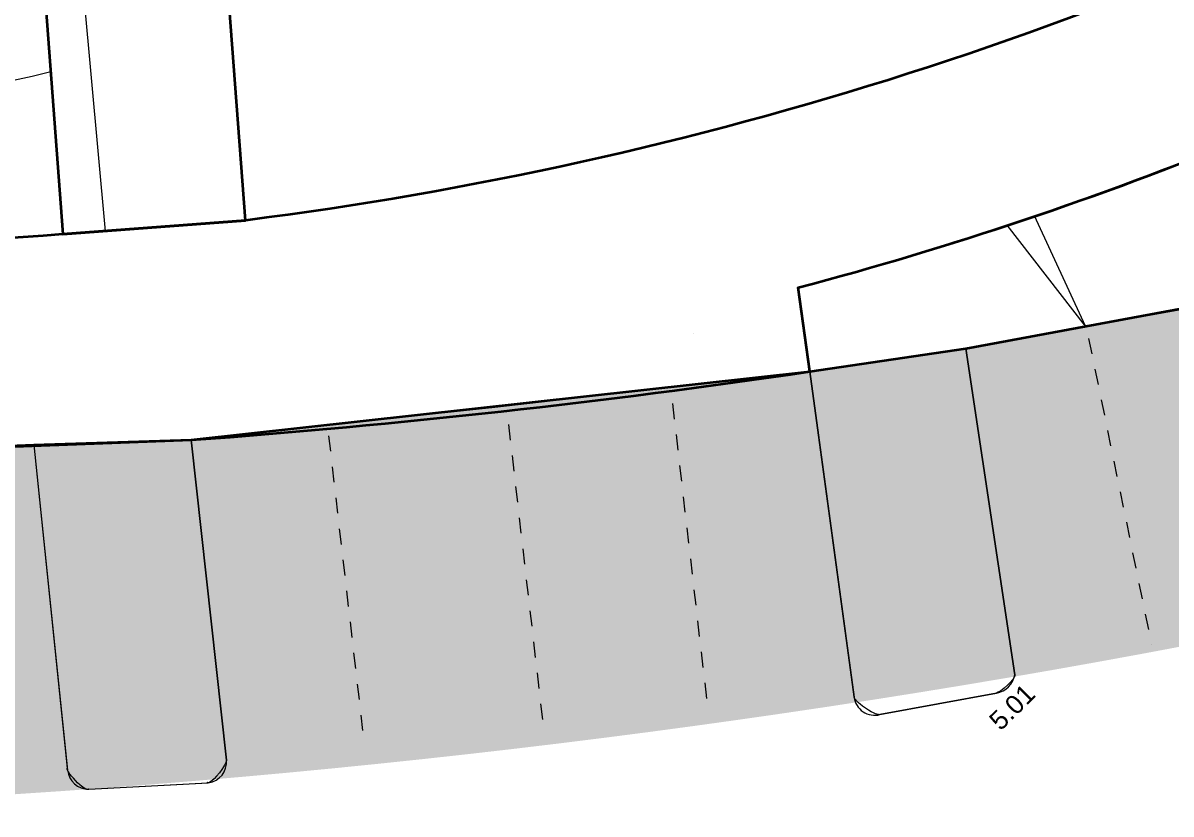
# Model space of a CAD drawing. Header units: millimetres. Extents: x -89663 to 74273, y -103666 to 18539.
# Drawn here: x -18218 to 152, y -85438 to -72781 of the extents above; entities that cross this region are included whole.
import ezdxf

# ---------------------------------------------------------------- set-up
doc = ezdxf.new("R2010")
doc.units = ezdxf.units.MM
doc.header["$MEASUREMENT"] = 0
doc.linetypes.add('2-0_5', pattern=[500, 250, -250])
doc.linetypes.add('Long Dashed', pattern=[1058.333302, 634.99999, -423.333311])
for name, color, linetype in [('A-20-M_Hard_Landscape', 7, 'Continuous'), ('New_A-20-M_Hard_Landscape', 7, 'Continuous'), ('New_A-40-M_Soft_Landscaping_P2', 7, 'Continuous')]:
    doc.layers.add(name, color=color, linetype=linetype)
for name, color, linetype, lineweight in [('A-20-M_Hard_Landscape-Phase 2_Pen_No__141', 255, 'Continuous', 0), ('A-20-M_Hard_Landscape_Pen_No__1', 7, 'Continuous', 13), ('G-10-P_Topo_Road_Pen_No__193', 7, 'Continuous', 18), ('G-10-P_Topo_Tree_Planting_Pen_No__192', 7, 'Continuous', 13), ('New_A-40-M_Soft_Landscaping_P2_Pen_No__150', 7, 'Continuous', 0), ('New_A-95-P_Drawing_Pen_No__1', 7, 'Continuous', 13)]:
    doc.layers.add(name, color=color, linetype=linetype, lineweight=lineweight)
doc.layers.add('New_A-20-M_Hard_Landscape-Phase 2_Pen_No__148', color=7, linetype='Continuous', lineweight=0, true_color=0x444444)
doc.layers.add('New_A-20-M_Hard_Landscape_Pen_No__53', color=7, linetype='Continuous', lineweight=35, true_color=0x444444)
doc.styles.add('GENERATED_STYLE_3', font='')
doc.styles.get('GENERATED_STYLE_3').set_extended_font_data('Arial')

# ---------------------------------------------------------------- blocks, each defined once
blk = doc.blocks.new('Mesh_1_1', base_point=(-63082, -84193))
at = {"layer": 'New_A-20-M_Hard_Landscape_Pen_No__53', "linetype": 'Continuous', "flags": 128}
blk.add_lwpolyline([(-50733, -76386), (-45824, -78214), (-47341, -83210), (-42635, -84612), (-39555, -84903), (-39305, -84920), (-38947, -84916), (-38862, -84907), (-38723, -84893), (-38496, -84609), (-37862, -79363), (-28034, -79739), (-25567, -79832), (-18043, -79529), (-15525, -79453), (-5629, -78359), (-3132, -77990), (6436, -76213), (6743, -76155), (10428, -73074), (12282, -68821)], dxfattribs=at)
blk = doc.blocks.new('Mesh_5_1', base_point=(-56629, -71821))
at = {"layer": 'New_A-20-M_Hard_Landscape_Pen_No__53', "linetype": 'Continuous', "flags": 128}
blk.add_lwpolyline([(-50733, -76386), (-45824, -78214), (-37862, -79363), (-25567, -79832), (-15525, -79453, 0.018331), (-5629, -78359), (-5812, -77015, 0.064555), (8111, -71322), (8167, -71195), (9811, -67453), (11682, -63197), (9115, -62078), (8603, -63254), (5946, -69348, -0.091986), (-14657, -75940), (-17579, -76161, -0.138824), (-37195, -72336, -0.171752), (-44779, -64647), (-44956, -64631), (-45034, -63133), (-45111, -61635), (-45188, -60137), (-45266, -58639), (-51572, -58964)], format="xyb", dxfattribs=at)
blk = doc.blocks.new('Mesh_6_1', base_point=(-2004, -57229))
at = {"layer": 'New_A-20-M_Hard_Landscape_Pen_No__53', "linetype": 'Continuous', "flags": 128}
blk.add_lwpolyline([(-2004, -57229, -0.183374), (-18002, -70543), (-17579, -76161), (-17223, -76134), (-14657, -75940), (-15008, -71280, 0.205807), (-603, -57840)], format="xyb", close=True, dxfattribs=at)
blk = doc.blocks.new('Mesh_12_1', base_point=(-15252, -84938))
at = {"layer": 'New_A-40-M_Soft_Landscaping_P2_Pen_No__150', "linetype": 'Continuous', "flags": 128}
blk.add_lwpolyline([(-15252, -84938, 0.411071), (-14962, -84575), (-15525, -79453), (-18043, -79529), (-17504, -84736), (-17504, -84736, 0.386178), (-17163, -85039)], format="xyb", close=True, dxfattribs=at)
blk = doc.blocks.new('Mesh_26_1', base_point=(-15008, -71280))
at = {"layer": 'New_A-40-M_Soft_Landscaping_P2_Pen_No__150', "linetype": 'Continuous', "flags": 128}
blk.add_lwpolyline([(-15008, -71280), (-14657, -75940, 0.09191), (5946, -69348), (9078, -62164), (-603, -57840, -0.205807)], format="xyb", close=True, dxfattribs=at)
blk = doc.blocks.new('Mesh_29_1', base_point=(-15252, -84938))
at = {"layer": 'New_A-40-M_Soft_Landscaping_P2_Pen_No__150', "linetype": 'Continuous', "flags": 128}
blk.add_lwpolyline([(-15252, -84938, 0.411071), (-14962, -84575), (-15525, -79453), (-18043, -79529), (-17504, -84736), (-17504, -84736, 0.386178), (-17163, -85039)], format="xyb", close=True, dxfattribs=at)
blk = doc.blocks.new('Mesh_33_1', base_point=(-40933, -67038))
at = {"layer": 'New_A-40-M_Soft_Landscaping_P2_Pen_No__150', "linetype": 'Continuous', "flags": 128}
blk.add_lwpolyline([(-40933, -67038, 0.320491), (-40901, -69853, 0.075053), (-37195, -72336, 0.135492), (-17581, -76160), (-17996, -70643, -0.183873), (-38080, -69688, -0.169448), (-40870, -67159, -0.091733)], format="xyb", close=True, dxfattribs=at)
blk = doc.blocks.new('Mesh_34_1', base_point=(-38055, -69699))
at = {"layer": 'New_A-40-M_Soft_Landscaping_P2_Pen_No__150', "linetype": 'Continuous', "flags": 128}
blk.add_lwpolyline([(-38055, -69699, -0.169694), (-40870, -67159, 0.334983), (-40169, -69895, 0.065126), (-36684, -71851, 0.165018), (-17774, -73560), (-17996, -70643, -0.183626)], format="xyb", close=True, dxfattribs=at)
blk = doc.blocks.new('Mesh_35_1', base_point=(-3132, -77990))
at = {"layer": 'New_A-40-M_Soft_Landscaping_P2_Pen_No__150', "linetype": 'Continuous', "flags": 128}
blk.add_lwpolyline([(-3132, -77990), (-5629, -78359), (-4919, -83570, 0.447657), (-4506, -83848), (-2640, -83502, 0.320859), (-2348, -83211)], format="xyb", close=True, dxfattribs=at)
blk = doc.blocks.new('Mesh_36_1', base_point=(8097, -71353))
at = {"layer": 'New_A-40-M_Soft_Landscaping_P2_Pen_No__150', "linetype": 'Continuous', "flags": 128}
blk.add_lwpolyline([(8097, -71353, -0.062192), (-5812, -77015), (-5629, -78359), (-3132, -77990), (6743, -76155), (10428, -73074), (12426, -68491), (17010, -70489, 0.282919), (13669, -64119), (11695, -63177)], format="xyb", close=True, dxfattribs=at)
blk = doc.blocks.new('Mesh_39_1', base_point=(-3132, -77990))
at = {"layer": 'New_A-40-M_Soft_Landscaping_P2_Pen_No__150', "linetype": 'Continuous', "flags": 128}
blk.add_lwpolyline([(-3132, -77990), (-5629, -78359), (-4919, -83570, 0.447657), (-4506, -83848), (-2640, -83502, 0.320859), (-2348, -83211)], format="xyb", close=True, dxfattribs=at)
blk = doc.blocks.new('Line_9_1', base_point=(-17420, -70447))
at = {"layer": 'A-20-M_Hard_Landscape_Pen_No__1', "linetype": 'Continuous'}
for q in [(-17646, -70719), (-16902, -76110), (-17148, -70673)]:
    blk.add_line((-17420, -70447), q, dxfattribs=at)

msp = doc.modelspace()

# ---------------------------------------------------------------- hatches: boundary and pattern name
at = {"layer": 'A-20-M_Hard_Landscape-Phase 2_Pen_No__141', "linetype": 'Continuous'}
msp.add_hatch(color=256, dxfattribs=at).paths.add_polyline_path([(-37862.3, -79363), (-28034.2, -79739.2), (-25566.8, -79831.6), (-18043.5, -79529.2), (-15524.7, -79453.1), (-5629, -78358.9), (-3132.3, -77989.8), (6742.7, -76154.6), (9941.3, -79997.6), (7513.2, -81210.4, -0.0762528), (-38671.6, -85077.9)])

# ---------------------------------------------------------------- linework, layer by layer
at = {"layer": 'A-20-M_Hard_Landscape_Pen_No__1', "linetype": 'Continuous'}
for q in [(-2032.3, -75866.9), (-2471, -76014.1)]:
    msp.add_line((-1214, -77633.3), q, dxfattribs=at)
at = {"layer": 'G-10-P_Topo_Road_Pen_No__193', "linetype": 'Continuous'}
for p, q in [((-3132.3, -77989.8), (-3132.3, -77989.8)), ((-18043.5, -79529.2), (-17509.2, -84705.9)), ((-2347.6, -83210.7), (-2347.5, -83210.7)), ((-2347.4, -83212.3), (-2347.3, -83212.3)), ((-2347.3, -83214), (-2347.2, -83214)), ((-2457.3, -83369.5), (-2457.2, -83369.5)), ((-2416.3, -83327.5), (-2416.3, -83327.5)), ((-2391, -83298), (-2391, -83298)), ((-2376, -83278.3), (-2376, -83278.3)), ((-2367, -83264.8), (-2366.9, -83264.8)), ((-2360.8, -83254.6), (-2360.7, -83254.6)), ((-2356.9, -83247.3), (-2356.8, -83247.3)), ((-2354.1, -83241.4), (-2354, -83241.4)), ((-2352.1, -83236.8), (-2352.1, -83236.8)), ((-2350.5, -83232.4), (-2350.5, -83232.4)), ((-2349.5, -83229.3), (-2349.5, -83229.3)), ((-2348.7, -83226.2), (-2348.7, -83226.2)), ((-2348.1, -83223.2), (-2348, -83223.2)), ((-2347.7, -83221.3), (-2347.7, -83221.3)), ((-2347.5, -83219.4), (-2347.4, -83219.4)), ((-2347.3, -83215.8), (-2347.2, -83215.8)), ((-2347.3, -83217.5), (-2347.3, -83217.5)), ((-4920.2, -83563), (-4920.2, -83563)), ((-4919.7, -83566), (-4919.7, -83566)), ((-4919.2, -83568.1), (-4919.2, -83568.1)), ((-4918.6, -83570.2), (-4918.6, -83570.2)), ((-4917.9, -83572.3), (-4917.9, -83572.3)), ((-4916.6, -83575.6), (-4916.6, -83575.6)), ((-4915.1, -83579), (-4915.1, -83579)), ((-4913.4, -83582.5), (-4913.4, -83582.5)), ((-2642.9, -83502.9), (-2642.8, -83502.9)), ((-2640.4, -83502.3), (-2640.3, -83502.3)), ((-2612.5, -83490.7), (-2612.4, -83490.7)), ((-2573.6, -83466.5), (-2573.5, -83466.5)), ((-2516.2, -83422.4), (-2516.2, -83422.4)), ((-4910.8, -83587.3), (-4910.7, -83587.3)), ((-4907.7, -83592.2), (-4907.7, -83592.2)), ((-4903.4, -83598.6), (-4903.3, -83598.6)), ((-4898.5, -83605.2), (-4898.4, -83605.2)), ((-4891.9, -83613.3), (-4891.9, -83613.3)), ((-4882.1, -83624.6), (-4882, -83624.6)), ((-4868, -83639.2), (-4868, -83639.2)), ((-4849, -83657.2), (-4849, -83657.2)), ((-4822.4, -83680.3), (-4822.4, -83680.3)), ((-4785.2, -83709.8), (-4785.1, -83709.8)), ((-4738.8, -83743.2), (-4738.7, -83743.2)), ((-4688.6, -83775.6), (-4688.5, -83775.6)), ((-4643.4, -83801.7), (-4643.3, -83801.7)), ((-4606.5, -83820.5), (-4606.4, -83820.5)), ((-4577.9, -83833), (-4577.9, -83833)), ((-4557, -83840.6), (-4557, -83840.6)), ((-4541.2, -83845.2), (-4541.1, -83845.2)), ((-4528.3, -83847.8), (-4528.2, -83847.8)), ((-4518.1, -83848.8), (-4518, -83848.8)), ((-4506.1, -83848.1), (-4506.1, -83848.1)), ((-15007.8, -84683.2), (-15007.8, -84683.2)), ((-14990.5, -84653.8), (-14990.4, -84653.8)), ((-14980, -84633.8), (-14979.9, -84633.8)), ((-14973.7, -84620.3), (-14973.7, -84620.3)), ((-14969.9, -84610.8), (-14969.8, -84610.8)), ((-14967.2, -84603.4), (-14967.2, -84603.4)), ((-14965.5, -84597.8), (-14965.4, -84597.8)), ((-14964.1, -84592.6), (-14964.1, -84592.6)), ((-14963.3, -84588.9), (-14963.3, -84588.9)), ((-14962.8, -84585.3), (-14962.7, -84585.3)), ((-14962.5, -84575), (-14962.4, -84575)), ((-14962.5, -84583.1), (-14962.4, -84583.1)), ((-14962.3, -84576.9), (-14962.3, -84576.9)), ((-14962.3, -84578.9), (-14962.2, -84578.9)), ((-14962.3, -84580.9), (-14962.3, -84580.9)), ((-17510.3, -84712.1), (-17510.3, -84712.1)), ((-17510.3, -84713.9), (-17510.2, -84713.9)), ((-17510.2, -84710.4), (-17510.2, -84710.4)), ((-17510.2, -84715.8), (-17510.1, -84715.8)), ((-17510.1, -84709.6), (-17510.1, -84709.6)), ((-17510, -84708.8), (-17509.9, -84708.8)), ((-17509.9, -84717.7), (-17509.9, -84717.7)), ((-17509.8, -84708.1), (-17509.8, -84708.1)), ((-17509.6, -84707.3), (-17509.6, -84707.3)), ((-17509.6, -84719.8), (-17509.5, -84719.8)), ((-17509.2, -84705.9), (-17509.1, -84705.9)), ((-17509.1, -84721.9), (-17509.1, -84721.9)), ((-17508.5, -84724.1), (-17508.5, -84724.1)), ((-17507.5, -84727.6), (-17507.4, -84727.6)), ((-17506.2, -84731.3), (-17506.1, -84731.3)), ((-17504.1, -84736.4), (-17504.1, -84736.4)), ((-17501.7, -84741.9), (-17501.6, -84741.9)), ((-17498.1, -84749.1), (-17498, -84749.1)), ((-17493, -84758.3), (-17492.9, -84758.3)), ((-17486.1, -84769.6), (-17486, -84769.6)), ((-17475.8, -84785.2), (-17475.8, -84785.2)), ((-17461.3, -84805.3), (-17461.3, -84805.3)), ((-17440.2, -84832.4), (-17440.2, -84832.4)), ((-17411.3, -84866.4), (-17411.3, -84866.4)), ((-15121.1, -84834.1), (-15121.1, -84834.1)), ((-15075.2, -84778.7), (-15075.1, -84778.7)), ((-15035.5, -84725.1), (-15035.4, -84725.1)), ((-17378, -84902.6), (-17378, -84902.6)), ((-17343.1, -84937.5), (-17343, -84937.5)), ((-17309.7, -84968.2), (-17309.6, -84968.2)), ((-17282.7, -84990.9), (-17282.7, -84990.9)), ((-17260.4, -85007.9), (-17260.4, -85007.9)), ((-17242.7, -85020), (-17242.7, -85020)), ((-17229.3, -85028.3), (-17229.2, -85028.3)), ((-17209.2, -85038.5), (-17209.1, -85038.5)), ((-17202, -85041.3), (-17202, -85041.3)), ((-17195.3, -85043.4), (-17195.3, -85043.4)), ((-17189, -85044.8), (-17189, -85044.8)), ((-17183.2, -85045.5), (-17183.1, -85045.5)), ((-17173.9, -85044.7), (-17173.8, -85044.7)), ((-17168.6, -85042.8), (-17168.6, -85042.8)), ((-17166.3, -85041.3), (-17166.2, -85041.3)), ((-17164.8, -85040.2), (-17164.8, -85040.2)), ((-17163.5, -85038.9), (-15257.8, -84937.1)), ((-17163.5, -85038.9), (-17163.4, -85038.9)), ((-15266.5, -84929.1), (-15266.5, -84929.1)), ((-15265.6, -84930.6), (-15265.6, -84930.6)), ((-15265.2, -84931.3), (-15265.1, -84931.3)), ((-15264.7, -84932), (-15264.6, -84932)), ((-15264.1, -84932.7), (-15264.1, -84932.7)), ((-15263.6, -84933.3), (-15263.6, -84933.3)), ((-15263.1, -84933.8), (-15263, -84933.8)), ((-15262.5, -84934.4), (-15262.4, -84934.4)), ((-15261.9, -84934.9), (-15261.8, -84934.9)), ((-15261.2, -84935.3), (-15261.2, -84935.3)), ((-15260.6, -84935.8), (-15260.6, -84935.8)), ((-15259.3, -84936.5), (-15259.2, -84936.5)), ((-15257.8, -84937.1), (-15257.8, -84937.1)), ((-15256.3, -84937.6), (-15256.3, -84937.6)), ((-15254.8, -84937.9), (-15254.7, -84937.9)), ((-15252.3, -84938.1), (-15252.2, -84938.1)), ((-15244.8, -84937.4), (-15244.7, -84937.4)), ((-15239.6, -84935.9), (-15239.5, -84935.9)), ((-15225.5, -84929.3), (-15225.5, -84929.3)), ((-15209.6, -84918.9), (-15209.5, -84918.9)), ((-15189, -84902.5), (-15188.9, -84902.5)), ((-15160.2, -84875.6), (-15160.1, -84875.6))]:
    msp.add_line(p, q, dxfattribs=at)
at = {"layer": 'G-10-P_Topo_Road_Pen_No__193', "linetype": 'Continuous', "flags": 128}
for points in [[(1111.1, -77225), (-3132.3, -77989.8), (-2347.6, -83210.7), (-2347.4, -83212.3), (-2347.3, -83214), (-2347.3, -83215.8), (-2347.3, -83217.5), (-2347.5, -83219.4), (-2347.7, -83221.3), (-2348.1, -83223.2), (-2348.7, -83226.2), (-2349.5, -83229.3), (-2350.5, -83232.4), (-2352.1, -83236.8), (-2354.1, -83241.4), (-2356.9, -83247.3), (-2360.8, -83254.6), (-2367, -83264.8), (-2376, -83278.3), (-2391, -83298), (-2416.3, -83327.5), (-2457.3, -83369.5), (-2516.2, -83422.4), (-2573.6, -83466.5), (-2612.5, -83490.7), (-2640.4, -83502.3), (-2642.9, -83502.9), (-4506.1, -83848.1), (-4518.1, -83848.8), (-4528.3, -83847.8), (-4541.2, -83845.2), (-4557, -83840.6), (-4577.9, -83833), (-4606.5, -83820.5), (-4643.4, -83801.7), (-4688.6, -83775.6), (-4738.8, -83743.2), (-4785.2, -83709.8), (-4822.4, -83680.3), (-4849, -83657.2), (-4868, -83639.2), (-4882.1, -83624.6), (-4891.9, -83613.3), (-4898.5, -83605.2), (-4903.4, -83598.6), (-4907.7, -83592.2), (-4910.8, -83587.3), (-4913.4, -83582.5), (-4915.1, -83579), (-4916.6, -83575.6), (-4917.9, -83572.3), (-4918.6, -83570.2), (-4919.2, -83568.1), (-4919.7, -83566), (-4920.2, -83563), (-5629, -78358.9), (-10667.5, -78931.8), (-15524.7, -79453.1), (-14962.5, -84575), (-14962.3, -84576.9), (-14962.3, -84578.9), (-14962.3, -84580.9), (-14962.5, -84583.1), (-14962.8, -84585.3), (-14963.3, -84588.9), (-14964.1, -84592.6), (-14965.5, -84597.8), (-14967.2, -84603.4), (-14969.9, -84610.8), (-14973.7, -84620.3), (-14980, -84633.8), (-14990.5, -84653.8), (-15007.8, -84683.2), (-15035.5, -84725.1), (-15075.2, -84778.7), (-15121.1, -84834.1), (-15160.2, -84875.6), (-15189, -84902.5), (-15209.6, -84918.9), (-15225.5, -84929.3), (-15239.6, -84935.9), (-15244.8, -84937.4), (-15252.3, -84938.1), (-15254.8, -84937.9), (-15256.3, -84937.6), (-15257.8, -84937.1), (-15259.3, -84936.5), (-15260.6, -84935.8), (-15261.2, -84935.3), (-15261.9, -84934.9), (-15262.5, -84934.4), (-15263.1, -84933.8), (-15263.6, -84933.3), (-15264.1, -84932.7), (-15264.7, -84932), (-15265.2, -84931.3), (-15265.6, -84930.6), (-15266.5, -84929.1)], [(-18043.5, -79529.2), (-22308.8, -79704.8)], [(-17163.5, -85038.9), (-17164.8, -85040.2), (-17166.3, -85041.3), (-17168.6, -85042.8), (-17173.9, -85044.7), (-17183.2, -85045.5), (-17189, -85044.8), (-17195.3, -85043.4), (-17202, -85041.3), (-17209.2, -85038.5), (-17218.2, -85034.3), (-17229.3, -85028.3), (-17242.7, -85020), (-17260.4, -85007.9), (-17282.7, -84990.9), (-17309.7, -84968.2), (-17343.1, -84937.5), (-17378, -84902.6), (-17411.3, -84866.4), (-17440.2, -84832.4), (-17461.3, -84805.3), (-17475.8, -84785.2), (-17486.1, -84769.6), (-17493, -84758.3), (-17498.1, -84749.1), (-17501.7, -84741.9), (-17504.1, -84736.4), (-17506.2, -84731.3), (-17507.5, -84727.6), (-17508.5, -84724.1), (-17509.1, -84721.9), (-17509.6, -84719.8), (-17509.9, -84717.7), (-17510.2, -84715.8), (-17510.3, -84713.9), (-17510.3, -84712.1), (-17510.2, -84710.4), (-17510.1, -84709.6), (-17510, -84708.8), (-17509.8, -84708.1), (-17509.6, -84707.3), (-17509.2, -84705.9)]]:
    msp.add_lwpolyline(points, dxfattribs=at)
at = {"layer": 'G-10-P_Topo_Tree_Planting_Pen_No__192', "linetype": 'Continuous'}
msp.add_line((-7490.7, -77752.6), (-7490.6, -77752.6), dxfattribs=at)
at = {"layer": 'New_A-20-M_Hard_Landscape-Phase 2_Pen_No__148', "linetype": '2-0_5'}
for p, q in [((-1165.9, -77832.2), (-160, -82730)), ((-7825.4, -78870.3), (-7252.2, -83837.3)), ((-10450, -79206.3), (-9876.9, -84173.3)), ((-13327.7, -79384.6), (-12754.5, -84351.6))]:
    msp.add_line(p, q, dxfattribs=at)
at = {"layer": 'New_A-95-P_Drawing_Pen_No__1', "linetype": 'Long Dashed'}
msp.add_line((-17580.9, -76160.9), (-17996, -70643), dxfattribs=at)

# ---------------------------------------------------------------- block references
at = {"layer": 'A-20-M_Hard_Landscape', "linetype": 'Continuous'}
msp.add_blockref('Line_9_1', (-17420.2, -70447.2), dxfattribs=at)
at = {"layer": 'New_A-20-M_Hard_Landscape', "color": 49, "lineweight": 35, "true_color": 0x444444}
for name, p in [('Mesh_1_1', (-63082, -84192.5)), ('Mesh_6_1', (-2004.1, -57229.4)), ('Mesh_5_1', (-56628.5, -71821))]:
    msp.add_blockref(name, p, dxfattribs=at)
at = {"layer": 'New_A-40-M_Soft_Landscaping_P2'}
for name, p in [('Mesh_26_1', (-15007.7, -71280.4)), ('Mesh_36_1', (8097.2, -71353)), ('Mesh_33_1', (-40933.1, -67038.1)), ('Mesh_34_1', (-38055.1, -69698.9)), ('Mesh_35_1', (-3132.3, -77989.8)), ('Mesh_39_1', (-3132.3, -77989.8)), ('Mesh_12_1', (-15252.3, -84938.1)), ('Mesh_29_1', (-15252.3, -84938.1))]:
    msp.add_blockref(name, p, dxfattribs=at)

# ---------------------------------------------------------------- texts
at = {"layer": 'G-10-P_Topo_Road_Pen_No__193', "linetype": 'Continuous', "insert": (-2786.5, -83905.6), "char_height": 300, "attachment_point": 1, "rotation": 44.69702, "style": 'GENERATED_STYLE_3'}
msp.add_mtext('\\A1;{\\fArial|b0|i0|c0|p34;5.01}', dxfattribs=at)

doc.saveas('drawing.dxf')
